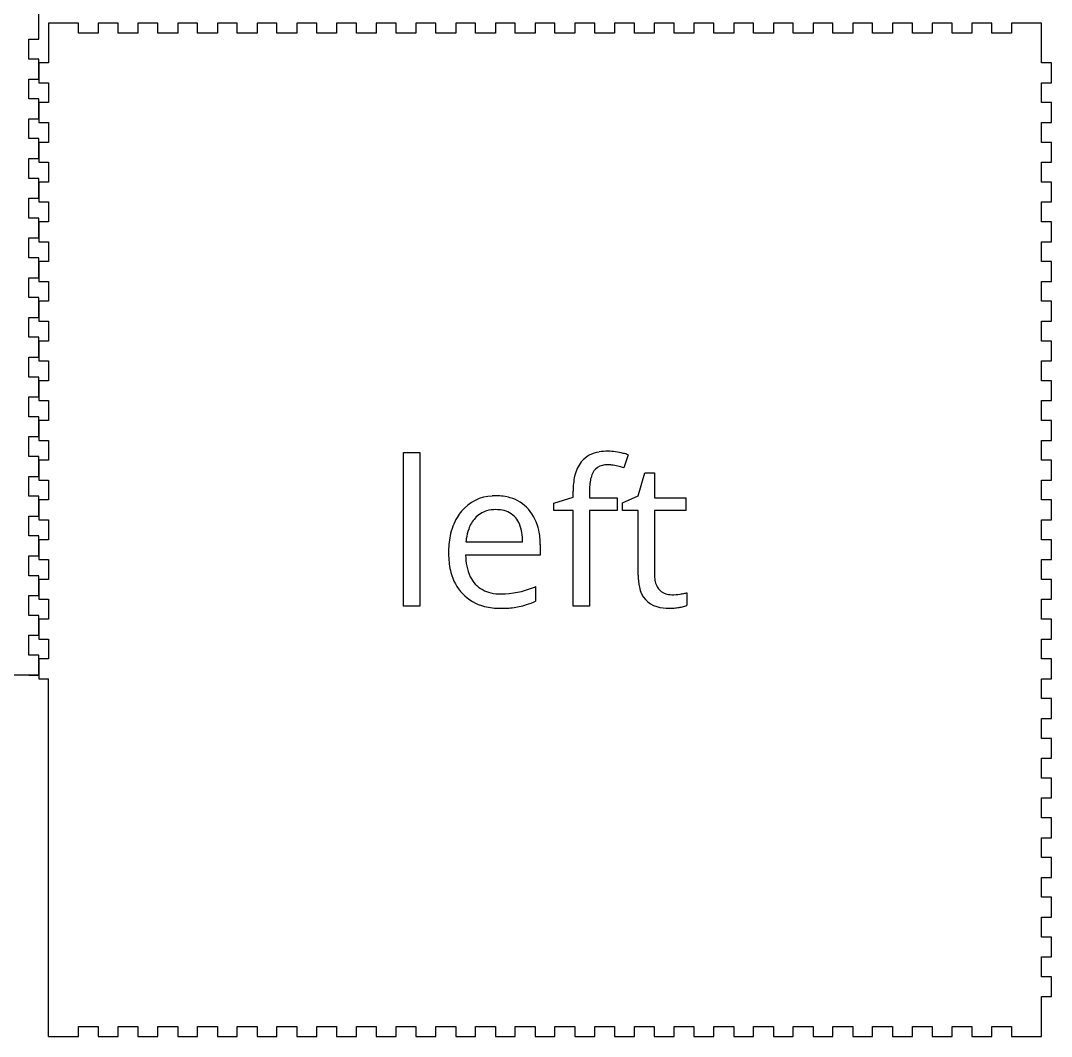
# Model space of a CAD drawing. Header units: inches. Extents: x 2290 to 3212, y 470 to 1390.
# Drawn here: x 2900.5 to 3212, y 470.4 to 777.2 of the extents above; entities that cross this region are included whole.
import ezdxf

# ---------------------------------------------------------------- set-up
doc = ezdxf.new("R2010")
doc.units = ezdxf.units.IN
doc.header["$MEASUREMENT"] = 0
for name, color, linetype in [('front_outsideCutPath', 7, 'Continuous'), ('left_labelLayer', 7, 'Continuous'), ('left_outsideCutPath', 7, 'Continuous')]:
    doc.layers.add(name, color=color, linetype=linetype)

msp = doc.modelspace()

# ---------------------------------------------------------------- linework, layer by layer
at = {"linetype": 'Continuous'}
for p, q in [((2905.95, 579.53), (2602.95, 579.53)), ((2908.95, 470.4), (2908.95, 578.4))]:
    msp.add_line(p, q, dxfattribs=at)
at = {"layer": 'front_outsideCutPath'}
for p, q in [((2905.95, 771.53), (2905.95, 783.53)), ((2902.95, 765.53), (2902.95, 771.53)), ((2902.95, 771.53), (2905.95, 771.53)), ((2905.95, 765.53), (2902.95, 765.53)), ((2905.95, 759.53), (2905.95, 765.53)), ((2902.95, 753.53), (2902.95, 759.53)), ((2902.95, 759.53), (2905.95, 759.53)), ((2905.95, 753.53), (2902.95, 753.53)), ((2905.95, 747.53), (2905.95, 753.53)), ((2902.95, 741.53), (2902.95, 747.53)), ((2902.95, 747.53), (2905.95, 747.53)), ((2905.95, 741.53), (2902.95, 741.53)), ((2905.95, 735.53), (2905.95, 741.53)), ((2902.95, 729.53), (2902.95, 735.53)), ((2902.95, 735.53), (2905.95, 735.53)), ((2905.95, 729.53), (2902.95, 729.53)), ((2905.95, 723.53), (2905.95, 729.53)), ((2902.95, 717.53), (2902.95, 723.53)), ((2902.95, 723.53), (2905.95, 723.53)), ((2905.95, 717.53), (2902.95, 717.53)), ((2905.95, 711.53), (2905.95, 717.53)), ((2902.95, 705.53), (2902.95, 711.53)), ((2902.95, 711.53), (2905.95, 711.53)), ((2905.95, 705.53), (2902.95, 705.53)), ((2905.95, 699.53), (2905.95, 705.53)), ((2902.95, 693.53), (2902.95, 699.53)), ((2902.95, 699.53), (2905.95, 699.53)), ((2905.95, 693.53), (2902.95, 693.53)), ((2905.95, 687.53), (2905.95, 693.53)), ((2902.95, 681.53), (2902.95, 687.53)), ((2902.95, 687.53), (2905.95, 687.53)), ((2905.95, 681.53), (2902.95, 681.53)), ((2905.95, 675.53), (2905.95, 681.53)), ((2902.95, 669.53), (2902.95, 675.53)), ((2902.95, 675.53), (2905.95, 675.53)), ((2905.95, 669.53), (2902.95, 669.53)), ((2905.95, 663.53), (2905.95, 669.53)), ((2902.95, 657.53), (2902.95, 663.53)), ((2902.95, 663.53), (2905.95, 663.53)), ((2905.95, 657.53), (2902.95, 657.53)), ((2905.95, 651.53), (2905.95, 657.53)), ((2902.95, 645.53), (2902.95, 651.53)), ((2902.95, 651.53), (2905.95, 651.53)), ((2905.95, 645.53), (2902.95, 645.53)), ((2905.95, 639.53), (2905.95, 645.53)), ((2902.95, 633.53), (2902.95, 639.53)), ((2902.95, 639.53), (2905.95, 639.53)), ((2905.95, 633.53), (2902.95, 633.53)), ((2905.95, 627.53), (2905.95, 633.53)), ((2902.95, 621.53), (2902.95, 627.53)), ((2902.95, 627.53), (2905.95, 627.53)), ((2905.95, 621.53), (2902.95, 621.53)), ((2905.95, 615.53), (2905.95, 621.53)), ((2902.95, 609.53), (2902.95, 615.53)), ((2902.95, 615.53), (2905.95, 615.53)), ((2905.95, 609.53), (2902.95, 609.53)), ((2905.95, 603.53), (2905.95, 609.53)), ((2902.95, 597.53), (2902.95, 603.53)), ((2902.95, 603.53), (2905.95, 603.53)), ((2905.95, 597.53), (2902.95, 597.53)), ((2905.95, 591.53), (2905.95, 597.53)), ((2902.95, 585.53), (2902.95, 591.53)), ((2902.95, 591.53), (2905.95, 591.53)), ((2905.95, 585.53), (2902.95, 585.53)), ((2905.95, 579.53), (2905.95, 585.53)), ((2902.95, 579.53), (2905.95, 579.53))]:
    msp.add_line(p, q, dxfattribs=at)
at = {"layer": 'left_labelLayer'}
for p, q in [((3016.15, 600.28), (3016.15, 646.78)), ((3016.15, 646.78), (3021.11, 646.78)), ((3021.11, 646.78), (3021.11, 600.28)), ((3084.07, 646.06), (3082.79, 642.09)), ((3087.06, 633.63), (3089.15, 640.62)), ((3089.15, 640.62), (3092.02, 640.62)), ((3092.02, 640.62), (3092.02, 633.03)), ((3061.57, 631.42), (3067.43, 633.21)), ((3067.43, 633.21), (3067.43, 635.04)), ((3072.39, 635.16), (3072.39, 633.03)), ((3072.39, 633.03), (3080.72, 633.03)), ((3080.72, 633.03), (3080.72, 629.18)), ((3082.37, 631.57), (3087.06, 633.63)), ((3092.02, 633.03), (3101.52, 633.03)), ((3101.52, 633.03), (3101.52, 629.18)), ((3061.57, 629.18), (3061.57, 631.42)), ((3067.43, 629.18), (3061.57, 629.18)), ((3067.43, 600.28), (3067.43, 629.18)), ((3080.72, 629.18), (3072.39, 629.18)), ((3072.39, 629.18), (3072.39, 600.28)), ((3082.37, 629.18), (3082.37, 631.57)), ((3087.06, 629.18), (3082.37, 629.18)), ((3087.06, 609.7), (3087.06, 629.18)), ((3101.52, 629.18), (3092.02, 629.18)), ((3092.02, 629.18), (3092.02, 609.9)), ((3035.06, 619.8), (3052.19, 619.8)), ((3057.5, 618.9), (3057.5, 615.76)), ((3057.5, 615.76), (3034.94, 615.76)), ((3056.1, 606.23), (3056.1, 601.81)), ((3101.76, 604.38), (3101.76, 600.58)), ((3021.11, 600.28), (3016.15, 600.28)), ((3072.39, 600.28), (3067.43, 600.28))]:
    msp.add_line(p, q, dxfattribs=at)
for centre, radius, start, end in [((3076.54, 638.27), 8.7, 98.2551, 139.6203), ((3077.89, 632.03), 15.08, 89.6697, 99.9314), ((3077.89, 631.13), 15.97, 81.5641, 89.7017), ((3076.77, 623.3), 23.89, 75.974, 81.6565), ((3074.84, 615.31), 32.11, 73.2964, 76.0946), ((3078.08, 637.47), 10.4, 141.7434, 168.2322), ((3077.22, 638.64), 4.3, 102.7677, 144.338), ((3077.82, 636.33), 6.69, 89.4859, 103.4197), ((3077.85, 632.35), 10.67, 83.0761, 89.7927), ((3077.2, 627.11), 15.94, 76.5183, 83.0217), ((3075.33, 619.18), 24.09, 71.9613, 76.5918), ((3087.53, 635.27), 20.1, 167.5776, 180.6587), ((3082.6, 636.46), 10.13, 161.8438, 171.7847), ((3078.44, 637.86), 5.74, 145.0689, 162.1802), ((3095.81, 635.16), 23.42, 178.1973, 180.0232), ((3089.4, 635.44), 17.01, 171.6528, 178.4384), ((3043.52, 620.89), 12.71, 92.4763, 140.5386), ((3044.17, 616.1), 17.54, 89.9638, 93.9176), ((3044.32, 618.52), 15.11, 74.2126, 90.545), ((3045.27, 622.01), 11.5, 41.2065, 74.0233), ((3044.02, 619.7), 9.78, 89.4422, 106.209), ((3044.17, 619.28), 10.19, 79.6469, 90.291), ((3044.89, 622.61), 6.8, 40.0823, 80.6243), ((3043.47, 620.46), 13.87, 11.5994, 41.1496), ((3047.34, 618.3), 17.37, 149.4071, 169.1854), ((3044.97, 619.55), 14.69, 140.1056, 148.9067), ((3045.12, 620.36), 9.8, 138.0995, 160.5866), ((3043.43, 621.84), 7.55, 106.4657, 137.9176), ((3044.19, 622.08), 7.67, 23.4821, 39.7072), ((3049.46, 618.77), 14.42, 160.3353, 172.5315), ((3041.32, 620.88), 10.78, 8.7342, 23.2772), ((3037.32, 619.03), 20.19, 359.6148, 12.0336), ((3055.85, 616.56), 26.05, 168.9539, 180.3843), ((3053.73, 618.08), 18.74, 172.1545, 174.7615), ((3035.28, 619.89), 16.9, 359.6745, 8.9224), ((3058.14, 616.38), 28.33, 179.9887, 181.7991), ((3051.76, 616.01), 21.95, 181.3575, 194.492), ((3054.85, 616.16), 19.91, 181.1447, 190.8007), ((3044.67, 614.07), 14.6, 194.0877, 223.0538), ((3047.83, 614.77), 12.75, 190.6006, 206.0275), ((3044.72, 613.3), 9.31, 206.295, 222.5558), ((3102.65, 609.52), 15.59, 179.3551, 192.8478), ((3102.01, 609.84), 9.99, 179.6416, 189.7506), ((3098.48, 609.21), 6.41, 189.548, 205.7874), ((3044.44, 613.16), 9.01, 223.0645, 258.1401), ((3045.54, 617.67), 13.66, 257.5312, 270.4319), ((3045.55, 630.22), 26.2, 270.1984, 292.209), ((3044.29, 633.83), 30.02, 291.8255, 293.1614), ((3094.83, 607.4), 7.5, 190.3818, 253.8772), ((3097.03, 608.54), 4.81, 206.1294, 221.4084), ((3096.87, 608.42), 4.61, 221.5949, 262.3505), ((3098.91, 614.35), 10.37, 282.5877, 285.5795), ((3099.68, 611.53), 7.45, 285.7238, 286.2564), ((3043.9, 613.51), 13.65, 223.5466, 256.1957), ((3044.23, 629.12), 29.78, 287.9023, 293.4862), ((3097.26, 610.41), 6.63, 261.3266, 270.1913), ((3097.31, 620.07), 16.29, 269.8804, 278.3028), ((3097.47, 618.8), 15.01, 278.4155, 279.0081), ((3095.64, 630.48), 26.83, 278.959, 280.5104), ((3097.38, 621.13), 17.33, 280.4848, 282.6268), ((3045.3, 618.96), 19.28, 256.0088, 270.4848), ((3045.49, 640.1), 40.41, 269.9669, 271.9931), ((3045.87, 630.35), 30.66, 271.912, 275.9727), ((3046.92, 620.57), 20.82, 275.9054, 281.6604), ((3046.39, 622.45), 22.77, 281.9936, 287.8851), ((3096.36, 612.64), 12.96, 253.7848, 270.8853), ((3096.56, 612.4), 12.72, 270.0031, 270.7604), ((3096.49, 615.15), 15.46, 270.8933, 275.5484), ((3095.91, 621.16), 21.5, 275.526, 279.2939), ((3096.42, 618.25), 18.55, 279.1863, 280.1144), ((3097.26, 613.74), 13.96, 280.007, 283.3735), ((3098.5, 608.55), 8.63, 283.3069, 288.1198), ((3099.68, 604.99), 4.88, 287.9888, 295.3048)]:
    msp.add_arc(centre, radius, start, end, dxfattribs=at)
at = {"layer": 'left_outsideCutPath'}
for p, q in [((2908.95, 776.4), (2908.95, 764.4)), ((2917.95, 776.4), (2908.95, 776.4)), ((2917.95, 773.4), (2917.95, 776.4)), ((2929.95, 776.4), (2923.95, 776.4)), ((2923.95, 776.4), (2923.95, 773.4)), ((2929.95, 773.4), (2929.95, 776.4)), ((2941.95, 776.4), (2935.95, 776.4)), ((2935.95, 776.4), (2935.95, 773.4)), ((2941.95, 773.4), (2941.95, 776.4)), ((2953.95, 776.4), (2947.95, 776.4)), ((2947.95, 776.4), (2947.95, 773.4)), ((2953.95, 773.4), (2953.95, 776.4)), ((2965.95, 776.4), (2959.95, 776.4)), ((2959.95, 776.4), (2959.95, 773.4)), ((2965.95, 773.4), (2965.95, 776.4)), ((2977.95, 776.4), (2971.95, 776.4)), ((2971.95, 776.4), (2971.95, 773.4)), ((2977.95, 773.4), (2977.95, 776.4)), ((2989.95, 776.4), (2983.95, 776.4)), ((2983.95, 776.4), (2983.95, 773.4)), ((2989.95, 773.4), (2989.95, 776.4)), ((3001.95, 776.4), (2995.95, 776.4)), ((2995.95, 776.4), (2995.95, 773.4)), ((3001.95, 773.4), (3001.95, 776.4)), ((3013.95, 776.4), (3007.95, 776.4)), ((3007.95, 776.4), (3007.95, 773.4)), ((3013.95, 773.4), (3013.95, 776.4)), ((3025.95, 776.4), (3019.95, 776.4)), ((3019.95, 776.4), (3019.95, 773.4)), ((3025.95, 773.4), (3025.95, 776.4)), ((3037.95, 776.4), (3031.95, 776.4)), ((3031.95, 776.4), (3031.95, 773.4)), ((3037.95, 773.4), (3037.95, 776.4)), ((3049.95, 776.4), (3043.95, 776.4)), ((3043.95, 776.4), (3043.95, 773.4)), ((3049.95, 773.4), (3049.95, 776.4)), ((3061.95, 776.4), (3055.95, 776.4)), ((3055.95, 776.4), (3055.95, 773.4)), ((3061.95, 773.4), (3061.95, 776.4)), ((3073.95, 776.4), (3067.95, 776.4)), ((3067.95, 776.4), (3067.95, 773.4)), ((3073.95, 773.4), (3073.95, 776.4)), ((3085.95, 776.4), (3079.95, 776.4)), ((3079.95, 776.4), (3079.95, 773.4)), ((3085.95, 773.4), (3085.95, 776.4)), ((3097.95, 776.4), (3091.95, 776.4)), ((3091.95, 776.4), (3091.95, 773.4)), ((3097.95, 773.4), (3097.95, 776.4)), ((3109.95, 776.4), (3103.95, 776.4)), ((3103.95, 776.4), (3103.95, 773.4)), ((3109.95, 773.4), (3109.95, 776.4)), ((3121.95, 776.4), (3115.95, 776.4)), ((3115.95, 776.4), (3115.95, 773.4)), ((3121.95, 773.4), (3121.95, 776.4)), ((3133.95, 776.4), (3127.95, 776.4)), ((3127.95, 776.4), (3127.95, 773.4)), ((3133.95, 773.4), (3133.95, 776.4)), ((3145.95, 776.4), (3139.95, 776.4)), ((3139.95, 776.4), (3139.95, 773.4)), ((3145.95, 773.4), (3145.95, 776.4)), ((3157.95, 776.4), (3151.95, 776.4)), ((3151.95, 776.4), (3151.95, 773.4)), ((3157.95, 773.4), (3157.95, 776.4)), ((3169.95, 776.4), (3163.95, 776.4)), ((3163.95, 776.4), (3163.95, 773.4)), ((3169.95, 773.4), (3169.95, 776.4)), ((3181.95, 776.4), (3175.95, 776.4)), ((3175.95, 776.4), (3175.95, 773.4)), ((3181.95, 773.4), (3181.95, 776.4)), ((3193.95, 776.4), (3187.95, 776.4)), ((3187.95, 776.4), (3187.95, 773.4)), ((3193.95, 773.4), (3193.95, 776.4)), ((3208.95, 776.4), (3199.95, 776.4)), ((3199.95, 776.4), (3199.95, 773.4)), ((3208.95, 764.4), (3208.95, 776.4)), ((2923.95, 773.4), (2917.95, 773.4)), ((2935.95, 773.4), (2929.95, 773.4)), ((2947.95, 773.4), (2941.95, 773.4)), ((2959.95, 773.4), (2953.95, 773.4)), ((2971.95, 773.4), (2965.95, 773.4)), ((2983.95, 773.4), (2977.95, 773.4)), ((2995.95, 773.4), (2989.95, 773.4)), ((3007.95, 773.4), (3001.95, 773.4)), ((3019.95, 773.4), (3013.95, 773.4)), ((3031.95, 773.4), (3025.95, 773.4)), ((3043.95, 773.4), (3037.95, 773.4)), ((3055.95, 773.4), (3049.95, 773.4)), ((3067.95, 773.4), (3061.95, 773.4)), ((3079.95, 773.4), (3073.95, 773.4)), ((3091.95, 773.4), (3085.95, 773.4)), ((3103.95, 773.4), (3097.95, 773.4)), ((3115.95, 773.4), (3109.95, 773.4)), ((3127.95, 773.4), (3121.95, 773.4)), ((3139.95, 773.4), (3133.95, 773.4)), ((3151.95, 773.4), (3145.95, 773.4)), ((3163.95, 773.4), (3157.95, 773.4)), ((3175.95, 773.4), (3169.95, 773.4)), ((3187.95, 773.4), (3181.95, 773.4)), ((3199.95, 773.4), (3193.95, 773.4)), ((2908.95, 764.4), (2905.95, 764.4)), ((2905.95, 764.4), (2905.95, 758.4)), ((3211.95, 764.4), (3208.95, 764.4)), ((3211.95, 758.4), (3211.95, 764.4)), ((2905.95, 758.4), (2908.95, 758.4)), ((2908.95, 758.4), (2908.95, 752.4)), ((3208.95, 752.4), (3208.95, 758.4)), ((3208.95, 758.4), (3211.95, 758.4)), ((2908.95, 752.4), (2905.95, 752.4)), ((2905.95, 752.4), (2905.95, 746.4)), ((3211.95, 752.4), (3208.95, 752.4)), ((3211.95, 746.4), (3211.95, 752.4)), ((2905.95, 746.4), (2908.95, 746.4)), ((2908.95, 746.4), (2908.95, 740.4)), ((3208.95, 740.4), (3208.95, 746.4)), ((3208.95, 746.4), (3211.95, 746.4)), ((2908.95, 740.4), (2905.95, 740.4)), ((2905.95, 740.4), (2905.95, 734.4)), ((3211.95, 740.4), (3208.95, 740.4)), ((3211.95, 734.4), (3211.95, 740.4)), ((2905.95, 734.4), (2908.95, 734.4)), ((2908.95, 734.4), (2908.95, 728.4)), ((3208.95, 728.4), (3208.95, 734.4)), ((3208.95, 734.4), (3211.95, 734.4)), ((2908.95, 728.4), (2905.95, 728.4)), ((2905.95, 728.4), (2905.95, 722.4)), ((3211.95, 728.4), (3208.95, 728.4)), ((3211.95, 722.4), (3211.95, 728.4)), ((2905.95, 722.4), (2908.95, 722.4)), ((2908.95, 722.4), (2908.95, 716.4)), ((3208.95, 716.4), (3208.95, 722.4)), ((3208.95, 722.4), (3211.95, 722.4)), ((2908.95, 716.4), (2905.95, 716.4)), ((2905.95, 716.4), (2905.95, 710.4)), ((3211.95, 716.4), (3208.95, 716.4)), ((3211.95, 710.4), (3211.95, 716.4)), ((2905.95, 710.4), (2908.95, 710.4)), ((2908.95, 710.4), (2908.95, 704.4)), ((3208.95, 704.4), (3208.95, 710.4)), ((3208.95, 710.4), (3211.95, 710.4)), ((2908.95, 704.4), (2905.95, 704.4)), ((2905.95, 704.4), (2905.95, 698.4)), ((3211.95, 704.4), (3208.95, 704.4)), ((3211.95, 698.4), (3211.95, 704.4)), ((2905.95, 698.4), (2908.95, 698.4)), ((2908.95, 698.4), (2908.95, 692.4)), ((3208.95, 692.4), (3208.95, 698.4)), ((3208.95, 698.4), (3211.95, 698.4)), ((2908.95, 692.4), (2905.95, 692.4)), ((2905.95, 692.4), (2905.95, 686.4)), ((3211.95, 692.4), (3208.95, 692.4)), ((3211.95, 686.4), (3211.95, 692.4)), ((2905.95, 686.4), (2908.95, 686.4)), ((2908.95, 686.4), (2908.95, 680.4)), ((3208.95, 680.4), (3208.95, 686.4)), ((3208.95, 686.4), (3211.95, 686.4)), ((2908.95, 680.4), (2905.95, 680.4)), ((2905.95, 680.4), (2905.95, 674.4)), ((3211.95, 680.4), (3208.95, 680.4)), ((3211.95, 674.4), (3211.95, 680.4)), ((2905.95, 674.4), (2908.95, 674.4)), ((2908.95, 674.4), (2908.95, 668.4)), ((3208.95, 668.4), (3208.95, 674.4)), ((3208.95, 674.4), (3211.95, 674.4)), ((2908.95, 668.4), (2905.95, 668.4)), ((2905.95, 668.4), (2905.95, 662.4)), ((3211.95, 668.4), (3208.95, 668.4)), ((3211.95, 662.4), (3211.95, 668.4)), ((2905.95, 662.4), (2908.95, 662.4)), ((2908.95, 662.4), (2908.95, 656.4)), ((3208.95, 656.4), (3208.95, 662.4)), ((3208.95, 662.4), (3211.95, 662.4)), ((2908.95, 656.4), (2905.95, 656.4)), ((2905.95, 656.4), (2905.95, 650.4)), ((3211.95, 656.4), (3208.95, 656.4)), ((3211.95, 650.4), (3211.95, 656.4)), ((2905.95, 650.4), (2908.95, 650.4)), ((2908.95, 650.4), (2908.95, 644.4)), ((3208.95, 644.4), (3208.95, 650.4)), ((3208.95, 650.4), (3211.95, 650.4)), ((2908.95, 644.4), (2905.95, 644.4)), ((2905.95, 644.4), (2905.95, 638.4)), ((3211.95, 644.4), (3208.95, 644.4)), ((3211.95, 638.4), (3211.95, 644.4)), ((2905.95, 638.4), (2908.95, 638.4)), ((2908.95, 638.4), (2908.95, 632.4)), ((3208.95, 632.4), (3208.95, 638.4)), ((3208.95, 638.4), (3211.95, 638.4)), ((2908.95, 632.4), (2905.95, 632.4)), ((2905.95, 632.4), (2905.95, 626.4)), ((3211.95, 632.4), (3208.95, 632.4)), ((3211.95, 626.4), (3211.95, 632.4)), ((2905.95, 626.4), (2908.95, 626.4)), ((2908.95, 626.4), (2908.95, 620.4)), ((3208.95, 620.4), (3208.95, 626.4)), ((3208.95, 626.4), (3211.95, 626.4)), ((2908.95, 620.4), (2905.95, 620.4)), ((2905.95, 620.4), (2905.95, 614.4)), ((3211.95, 620.4), (3208.95, 620.4)), ((3211.95, 614.4), (3211.95, 620.4)), ((2905.95, 614.4), (2908.95, 614.4)), ((2908.95, 614.4), (2908.95, 608.4)), ((3208.95, 608.4), (3208.95, 614.4)), ((3208.95, 614.4), (3211.95, 614.4)), ((2908.95, 608.4), (2905.95, 608.4)), ((2905.95, 608.4), (2905.95, 602.4)), ((3211.95, 608.4), (3208.95, 608.4)), ((3211.95, 602.4), (3211.95, 608.4)), ((2905.95, 602.4), (2908.95, 602.4)), ((2908.95, 602.4), (2908.95, 596.4)), ((3208.95, 596.4), (3208.95, 602.4)), ((3208.95, 602.4), (3211.95, 602.4)), ((2908.95, 596.4), (2905.95, 596.4)), ((2905.95, 596.4), (2905.95, 590.4)), ((3211.95, 596.4), (3208.95, 596.4)), ((3211.95, 590.4), (3211.95, 596.4)), ((2905.95, 590.4), (2908.95, 590.4)), ((2908.95, 590.4), (2908.95, 584.4)), ((3208.95, 584.4), (3208.95, 590.4)), ((3208.95, 590.4), (3211.95, 590.4)), ((2908.95, 584.4), (2905.95, 584.4)), ((2905.95, 584.4), (2905.95, 578.4)), ((3211.95, 584.4), (3208.95, 584.4)), ((3211.95, 578.4), (3211.95, 584.4)), ((2905.95, 578.4), (2908.95, 578.4)), ((3208.95, 572.4), (3208.95, 578.4)), ((3208.95, 578.4), (3211.95, 578.4)), ((3211.95, 572.4), (3208.95, 572.4)), ((3211.95, 566.4), (3211.95, 572.4)), ((3208.95, 560.4), (3208.95, 566.4)), ((3208.95, 566.4), (3211.95, 566.4)), ((3211.95, 560.4), (3208.95, 560.4)), ((3211.95, 554.4), (3211.95, 560.4)), ((3208.95, 548.4), (3208.95, 554.4)), ((3208.95, 554.4), (3211.95, 554.4)), ((3211.95, 548.4), (3208.95, 548.4)), ((3211.95, 542.4), (3211.95, 548.4)), ((3208.95, 536.4), (3208.95, 542.4)), ((3208.95, 542.4), (3211.95, 542.4)), ((3211.95, 536.4), (3208.95, 536.4)), ((3211.95, 530.4), (3211.95, 536.4)), ((3208.95, 524.4), (3208.95, 530.4)), ((3208.95, 530.4), (3211.95, 530.4)), ((3211.95, 524.4), (3208.95, 524.4)), ((3211.95, 518.4), (3211.95, 524.4)), ((3208.95, 512.4), (3208.95, 518.4)), ((3208.95, 518.4), (3211.95, 518.4)), ((3211.95, 512.4), (3208.95, 512.4)), ((3211.95, 506.4), (3211.95, 512.4)), ((3208.95, 500.4), (3208.95, 506.4)), ((3208.95, 506.4), (3211.95, 506.4)), ((3211.95, 500.4), (3208.95, 500.4)), ((3211.95, 494.4), (3211.95, 500.4)), ((3208.95, 488.4), (3208.95, 494.4)), ((3208.95, 494.4), (3211.95, 494.4)), ((3211.95, 488.4), (3208.95, 488.4)), ((3211.95, 482.4), (3211.95, 488.4)), ((3208.95, 470.4), (3208.95, 482.4)), ((3208.95, 482.4), (3211.95, 482.4)), ((2908.95, 470.4), (2917.95, 470.4)), ((2917.95, 470.4), (2917.95, 473.4)), ((2917.95, 473.4), (2923.95, 473.4)), ((2923.95, 473.4), (2923.95, 470.4)), ((2923.95, 470.4), (2929.95, 470.4)), ((2929.95, 470.4), (2929.95, 473.4)), ((2929.95, 473.4), (2935.95, 473.4)), ((2935.95, 473.4), (2935.95, 470.4)), ((2935.95, 470.4), (2941.95, 470.4)), ((2941.95, 470.4), (2941.95, 473.4)), ((2941.95, 473.4), (2947.95, 473.4)), ((2947.95, 473.4), (2947.95, 470.4)), ((2947.95, 470.4), (2953.95, 470.4)), ((2953.95, 470.4), (2953.95, 473.4)), ((2953.95, 473.4), (2959.95, 473.4)), ((2959.95, 473.4), (2959.95, 470.4)), ((2959.95, 470.4), (2965.95, 470.4)), ((2965.95, 470.4), (2965.95, 473.4)), ((2965.95, 473.4), (2971.95, 473.4)), ((2971.95, 473.4), (2971.95, 470.4)), ((2971.95, 470.4), (2977.95, 470.4)), ((2977.95, 470.4), (2977.95, 473.4)), ((2977.95, 473.4), (2983.95, 473.4)), ((2983.95, 473.4), (2983.95, 470.4)), ((2983.95, 470.4), (2989.95, 470.4)), ((2989.95, 470.4), (2989.95, 473.4)), ((2989.95, 473.4), (2995.95, 473.4)), ((2995.95, 473.4), (2995.95, 470.4)), ((2995.95, 470.4), (3001.95, 470.4)), ((3001.95, 470.4), (3001.95, 473.4)), ((3001.95, 473.4), (3007.95, 473.4)), ((3007.95, 473.4), (3007.95, 470.4)), ((3007.95, 470.4), (3013.95, 470.4)), ((3013.95, 470.4), (3013.95, 473.4)), ((3013.95, 473.4), (3019.95, 473.4)), ((3019.95, 473.4), (3019.95, 470.4)), ((3019.95, 470.4), (3025.95, 470.4)), ((3025.95, 470.4), (3025.95, 473.4)), ((3025.95, 473.4), (3031.95, 473.4)), ((3031.95, 473.4), (3031.95, 470.4)), ((3031.95, 470.4), (3037.95, 470.4)), ((3037.95, 470.4), (3037.95, 473.4)), ((3037.95, 473.4), (3043.95, 473.4)), ((3043.95, 473.4), (3043.95, 470.4)), ((3043.95, 470.4), (3049.95, 470.4)), ((3049.95, 470.4), (3049.95, 473.4)), ((3049.95, 473.4), (3055.95, 473.4)), ((3055.95, 473.4), (3055.95, 470.4)), ((3055.95, 470.4), (3061.95, 470.4)), ((3061.95, 470.4), (3061.95, 473.4)), ((3061.95, 473.4), (3067.95, 473.4)), ((3067.95, 473.4), (3067.95, 470.4)), ((3067.95, 470.4), (3073.95, 470.4)), ((3073.95, 470.4), (3073.95, 473.4)), ((3073.95, 473.4), (3079.95, 473.4)), ((3079.95, 473.4), (3079.95, 470.4)), ((3079.95, 470.4), (3085.95, 470.4)), ((3085.95, 470.4), (3085.95, 473.4)), ((3085.95, 473.4), (3091.95, 473.4)), ((3091.95, 473.4), (3091.95, 470.4)), ((3091.95, 470.4), (3097.95, 470.4)), ((3097.95, 470.4), (3097.95, 473.4)), ((3097.95, 473.4), (3103.95, 473.4)), ((3103.95, 473.4), (3103.95, 470.4)), ((3103.95, 470.4), (3109.95, 470.4)), ((3109.95, 470.4), (3109.95, 473.4)), ((3109.95, 473.4), (3115.95, 473.4)), ((3115.95, 473.4), (3115.95, 470.4)), ((3115.95, 470.4), (3121.95, 470.4)), ((3121.95, 470.4), (3121.95, 473.4)), ((3121.95, 473.4), (3127.95, 473.4)), ((3127.95, 473.4), (3127.95, 470.4)), ((3127.95, 470.4), (3133.95, 470.4)), ((3133.95, 470.4), (3133.95, 473.4)), ((3133.95, 473.4), (3139.95, 473.4)), ((3139.95, 473.4), (3139.95, 470.4)), ((3139.95, 470.4), (3145.95, 470.4)), ((3145.95, 470.4), (3145.95, 473.4)), ((3145.95, 473.4), (3151.95, 473.4)), ((3151.95, 473.4), (3151.95, 470.4)), ((3151.95, 470.4), (3157.95, 470.4)), ((3157.95, 470.4), (3157.95, 473.4)), ((3157.95, 473.4), (3163.95, 473.4)), ((3163.95, 473.4), (3163.95, 470.4)), ((3163.95, 470.4), (3169.95, 470.4)), ((3169.95, 470.4), (3169.95, 473.4)), ((3169.95, 473.4), (3175.95, 473.4)), ((3175.95, 473.4), (3175.95, 470.4)), ((3175.95, 470.4), (3181.95, 470.4)), ((3181.95, 470.4), (3181.95, 473.4)), ((3181.95, 473.4), (3187.95, 473.4)), ((3187.95, 473.4), (3187.95, 470.4)), ((3187.95, 470.4), (3193.95, 470.4)), ((3193.95, 470.4), (3193.95, 473.4)), ((3193.95, 473.4), (3199.95, 473.4)), ((3199.95, 473.4), (3199.95, 470.4)), ((3199.95, 470.4), (3208.95, 470.4))]:
    msp.add_line(p, q, dxfattribs=at)

doc.saveas('drawing.dxf')
